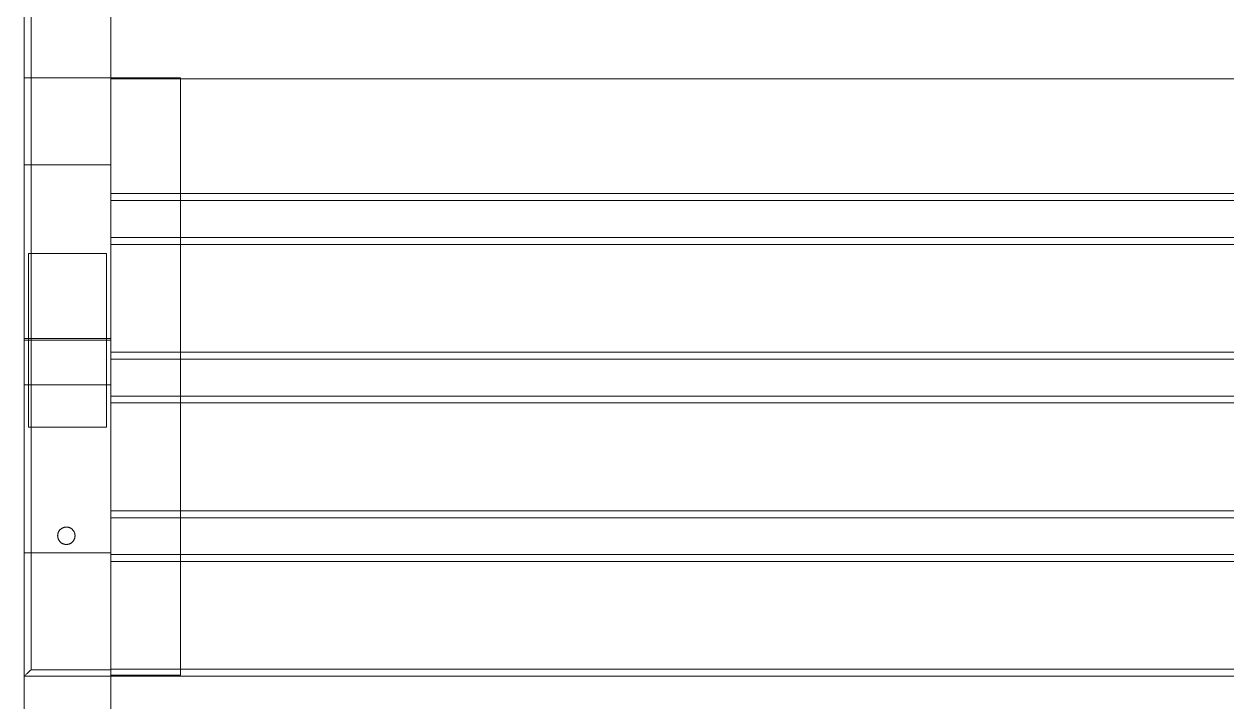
# Model space of a CAD drawing. Header units: millimetres. Extents: x 27531 to 32481, y 14140 to 19587.
# Drawn here: x 27905 to 28599, y 17561 to 17952 of the extents above; entities that cross this region are included whole.
import ezdxf

# ---------------------------------------------------------------- set-up
doc = ezdxf.new("R2010")
doc.units = ezdxf.units.MM
doc.header["$LTSCALE"] = 3
doc.layers.add('Warstwa 1', color=7, linetype='Continuous')

# ---------------------------------------------------------------- blocks, each defined once
blk = doc.blocks.new('eweq')
at = {"layer": 'Warstwa 1', "color": 7, "lineweight": 18}
for points in [[(35307.238, 16929.219), (35307.238, 16835.556)], [(35307.746, 16928.75), (35307.746, 16836.024)], [(35307.238, 16872.937), (35307.238, 16879.287)], [(35307.238, 16879.287), (35307.238, 16879.287)], [(35307.238, 16879.287), (35307.238, 16879.287)], [(35313.588, 16879.287), (35313.588, 16879.287)], [(35313.588, 16835.63), (35313.588, 16879.287)], [(35313.588, 16835.63), (35313.588, 16879.287)], [(35313.588, 16879.287), (35313.588, 16879.287)], [(35313.588, 16879.287), (35318.668, 16879.287)], [(35313.588, 16879.287), (35318.668, 16879.287)], [(35313.588, 16879.287), (35313.588, 16879.287)], [(35313.588, 16879.212), (35313.588, 16879.212)], [(35313.588, 16879.212), (35313.588, 16879.212)], [(35313.588, 16870.322), (35313.588, 16879.212)], [(35313.588, 16879.212), (35313.588, 16870.83)], [(35318.668, 16879.287), (35318.668, 16879.287)], [(35318.668, 16835.63), (35318.668, 16879.287)], [(35318.668, 16835.63), (35318.668, 16879.287)], [(35307.238, 16872.937), (35307.238, 16872.937)], [(35313.588, 16872.937), (35313.588, 16872.937)], [(35504.088, 16870.83), (35313.588, 16870.83)], [(35504.088, 16870.322), (35313.588, 16870.322)], [(35313.588, 16870.322), (35313.588, 16870.322)], [(35504.088, 16867.624), (35313.588, 16867.624)], [(35313.588, 16867.624), (35313.588, 16867.624)], [(35313.588, 16858.734), (35313.588, 16867.624)], [(35307.555, 16866.46), (35307.555, 16866.46)], [(35313.27, 16866.46), (35307.555, 16866.46)], [(35307.555, 16866.46), (35313.27, 16866.46)], [(35313.27, 16866.46), (35313.27, 16866.46)], [(35504.088, 16867.116), (35313.588, 16867.116)], [(35313.588, 16867.116), (35313.588, 16859.242)], [(35307.238, 16860.237), (35307.238, 16860.237)], [(35313.588, 16860.237), (35313.588, 16860.237)], [(35307.238, 16860.11), (35307.238, 16860.11)], [(35313.588, 16860.11), (35313.588, 16860.11)], [(35504.088, 16859.242), (35313.588, 16859.242)], [(35504.088, 16858.734), (35313.588, 16858.734)], [(35313.588, 16858.734), (35313.588, 16858.734)], [(35313.588, 16856.86), (35307.238, 16856.86)], [(35313.27, 16856.86), (35307.555, 16856.86)], [(35313.588, 16847.145), (35313.588, 16856.035)], [(35313.588, 16856.035), (35313.588, 16856.035)], [(35504.088, 16856.035), (35313.588, 16856.035)], [(35313.588, 16855.527), (35313.588, 16847.653)], [(35504.088, 16855.527), (35313.588, 16855.527)], [(35307.555, 16853.76), (35307.555, 16853.76)], [(35313.27, 16853.76), (35307.555, 16853.76)], [(35307.555, 16853.76), (35313.27, 16853.76)], [(35313.27, 16853.76), (35313.27, 16853.76)], [(35504.088, 16847.653), (35313.588, 16847.653)], [(35313.588, 16847.145), (35313.588, 16847.145)], [(35504.088, 16847.145), (35313.588, 16847.145)], [(35504.088, 16844.446), (35313.588, 16844.446)], [(35313.588, 16844.446), (35313.588, 16844.446)], [(35313.588, 16835.556), (35313.588, 16844.446)], [(35504.088, 16843.938), (35313.588, 16843.938)], [(35313.588, 16843.938), (35313.588, 16836.064)], [(35307.746, 16836.024), (35313.588, 16836.024)], [(35504.088, 16836.064), (35313.588, 16836.064)], [(35313.588, 16835.63), (35318.668, 16835.63)], [(35313.588, 16835.63), (35313.588, 16835.63)], [(35313.588, 16835.63), (35318.668, 16835.63)], [(35318.668, 16835.63), (35318.668, 16835.63)], [(35307.238, 16835.556), (35313.588, 16835.556)], [(35313.588, 16835.556), (35307.238, 16835.556)], [(35307.238, 16835.556), (35307.238, 16835.556)], [(35313.588, 16835.556), (35313.588, 16835.556)], [(35504.088, 16835.556), (35313.588, 16835.556)], [(35313.588, 16835.556), (35313.588, 16835.556)]]:
    blk.add_lwpolyline(points, dxfattribs=at)
for points in [[(35307.238, 16929.219), (35307.238, 16897.998), (35307.238, 16866.777), (35307.238, 16835.556)], [(35313.588, 16929.219), (35313.588, 16897.998), (35313.588, 16866.777), (35313.588, 16835.556)], [(35313.588, 16928.75), (35313.588, 16897.842), (35313.588, 16866.933), (35313.588, 16836.024)], [(35313.588, 16879.212), (35313.588, 16881.329), (35313.588, 16883.446), (35313.588, 16885.562)], [(35313.588, 16885.562), (35313.588, 16883.446), (35313.588, 16881.329), (35313.588, 16879.212)], [(35307.238, 16879.287), (35309.354, 16879.287), (35311.471, 16879.287), (35313.588, 16879.287)], [(35307.238, 16879.287), (35309.354, 16879.287), (35311.471, 16879.287), (35313.588, 16879.287)], [(35307.238, 16872.937), (35307.238, 16875.053), (35307.238, 16877.17), (35307.238, 16879.287)], [(35307.238, 16879.287), (35309.354, 16879.287), (35311.471, 16879.287), (35313.588, 16879.287)], [(35307.238, 16844.567), (35307.238, 16856.14), (35307.238, 16867.713), (35307.238, 16879.287)], [(35307.238, 16872.937), (35307.238, 16875.053), (35307.238, 16877.17), (35307.238, 16879.287)], [(35307.238, 16879.287), (35309.354, 16879.287), (35311.471, 16879.287), (35313.588, 16879.287)], [(35313.588, 16879.287), (35311.471, 16879.287), (35309.354, 16879.287), (35307.238, 16879.287)], [(35307.238, 16879.287), (35307.238, 16872.937), (35307.238, 16866.587), (35307.238, 16860.237)], [(35307.238, 16879.287), (35307.238, 16872.937), (35307.238, 16866.587), (35307.238, 16860.237)], [(35313.588, 16872.937), (35313.588, 16875.053), (35313.588, 16877.17), (35313.588, 16879.287)], [(35313.588, 16879.287), (35313.588, 16877.17), (35313.588, 16875.053), (35313.588, 16872.937)], [(35313.588, 16879.287), (35313.588, 16877.17), (35313.588, 16875.053), (35313.588, 16872.937)], [(35313.588, 16844.567), (35313.588, 16856.14), (35313.588, 16867.713), (35313.588, 16879.287)], [(35313.588, 16879.287), (35313.588, 16872.937), (35313.588, 16866.587), (35313.588, 16860.237)], [(35313.588, 16879.287), (35313.588, 16872.937), (35313.588, 16866.587), (35313.588, 16860.237)], [(35504.088, 16879.212), (35440.588, 16879.212), (35377.088, 16879.212), (35313.588, 16879.212)], [(35504.088, 16879.212), (35440.588, 16879.212), (35377.088, 16879.212), (35313.588, 16879.212)], [(35504.088, 16879.212), (35440.588, 16879.212), (35377.088, 16879.212), (35313.588, 16879.212)], [(35504.088, 16879.212), (35440.588, 16879.212), (35377.088, 16879.212), (35313.588, 16879.212)], [(35313.588, 16872.937), (35311.471, 16872.937), (35309.354, 16872.937), (35307.238, 16872.937)], [(35313.588, 16872.937), (35311.471, 16872.937), (35309.354, 16872.937), (35307.238, 16872.937)], [(35307.238, 16835.556), (35307.238, 16848.016), (35307.238, 16860.476), (35307.238, 16872.937)], [(35313.588, 16872.937), (35311.471, 16872.937), (35309.354, 16872.937), (35307.238, 16872.937)], [(35313.588, 16835.556), (35313.588, 16848.016), (35313.588, 16860.476), (35313.588, 16872.937)], [(35504.088, 16870.322), (35440.588, 16870.322), (35377.088, 16870.322), (35313.588, 16870.322)], [(35504.088, 16867.624), (35440.588, 16867.624), (35377.088, 16867.624), (35313.588, 16867.624)], [(35307.555, 16866.46), (35307.555, 16862.226), (35307.555, 16857.993), (35307.555, 16853.76)], [(35307.555, 16866.46), (35307.555, 16862.226), (35307.555, 16857.993), (35307.555, 16853.76)], [(35313.27, 16866.46), (35313.27, 16862.226), (35313.27, 16857.993), (35313.27, 16853.76)], [(35313.27, 16866.46), (35313.27, 16862.226), (35313.27, 16857.993), (35313.27, 16853.76)], [(35307.238, 16860.237), (35309.354, 16860.237), (35311.471, 16860.237), (35313.588, 16860.237)], [(35313.588, 16860.237), (35311.471, 16860.237), (35309.354, 16860.237), (35307.238, 16860.237)], [(35313.588, 16860.11), (35311.471, 16860.11), (35309.354, 16860.11), (35307.238, 16860.11)], [(35307.238, 16860.11), (35307.238, 16827.979), (35307.238, 16795.848), (35307.238, 16763.717)], [(35307.238, 16860.11), (35307.238, 16827.979), (35307.238, 16795.848), (35307.238, 16763.717)], [(35307.238, 16860.11), (35309.354, 16860.11), (35311.471, 16860.11), (35313.588, 16860.11)], [(35313.588, 16860.11), (35313.588, 16827.979), (35313.588, 16795.848), (35313.588, 16763.717)], [(35313.588, 16860.11), (35313.588, 16827.979), (35313.588, 16795.848), (35313.588, 16763.717)], [(35504.088, 16858.734), (35440.588, 16858.734), (35377.088, 16858.734), (35313.588, 16858.734)], [(35504.088, 16856.035), (35440.588, 16856.035), (35377.088, 16856.035), (35313.588, 16856.035)], [(35504.088, 16847.145), (35440.588, 16847.145), (35377.088, 16847.145), (35313.588, 16847.145)], [(35307.238, 16844.567), (35309.354, 16844.567), (35311.471, 16844.567), (35313.588, 16844.567)], [(35307.238, 16835.556), (35307.238, 16838.56), (35307.238, 16841.563), (35307.238, 16844.567)], [(35313.588, 16844.567), (35313.588, 16841.563), (35313.588, 16838.56), (35313.588, 16835.556)], [(35504.088, 16844.446), (35440.588, 16844.446), (35377.088, 16844.446), (35313.588, 16844.446)], [(35313.588, 16835.556), (35311.471, 16835.556), (35309.354, 16835.556), (35307.238, 16835.556)], [(35504.088, 16835.556), (35440.588, 16835.556), (35377.088, 16835.556), (35313.588, 16835.556)]]:
    blk.add_open_spline(points, degree=3, dxfattribs=at)
for points, knots in [([(35313.588, 16870.83), (35313.588, 16870.775), (35313.588, 16870.71), (35313.588, 16870.658), (35313.588, 16870.605), (35313.588, 16870.551), (35313.588, 16870.508), (35313.588, 16870.464), (35313.588, 16870.426), (35313.588, 16870.396), (35313.588, 16870.366), (35313.588, 16870.346), (35313.588, 16870.334), (35313.588, 16870.326), (35313.588, 16870.322), (35313.588, 16870.322)], [0, 0, 0, 0, 1, 1, 1, 2, 2, 2, 3, 3, 3, 4, 4, 4, 5, 5, 5, 5]), ([(35313.588, 16867.624), (35313.588, 16867.624), (35313.588, 16867.612), (35313.588, 16867.593), (35313.588, 16867.574), (35313.588, 16867.544), (35313.588, 16867.508), (35313.588, 16867.472), (35313.588, 16867.428), (35313.588, 16867.379), (35313.588, 16867.33), (35313.588, 16867.28), (35313.588, 16867.224), (35313.588, 16867.187), (35313.588, 16867.153), (35313.588, 16867.116)], [0, 0, 0, 0, 1, 1, 1, 2, 2, 2, 3, 3, 3, 4, 4, 4, 5, 5, 5, 5]), ([(35313.588, 16859.242), (35313.588, 16859.186), (35313.588, 16859.121), (35313.588, 16859.069), (35313.588, 16859.016), (35313.588, 16858.962), (35313.588, 16858.919), (35313.588, 16858.875), (35313.588, 16858.837), (35313.588, 16858.807), (35313.588, 16858.777), (35313.588, 16858.758), (35313.588, 16858.745), (35313.588, 16858.737), (35313.588, 16858.734), (35313.588, 16858.734)], [0, 0, 0, 0, 1, 1, 1, 2, 2, 2, 3, 3, 3, 4, 4, 4, 5, 5, 5, 5]), ([(35307.238, 16856.86), (35307.238, 16856.841), (35307.238, 16856.841), (35307.238, 16856.822), (35307.238, 16856.803), (35307.238, 16856.784), (35307.238, 16856.766), (35307.238, 16856.742), (35307.238, 16856.734), (35307.238, 16856.71), (35307.238, 16856.688), (35307.238, 16856.677), (35307.238, 16856.655), (35307.238, 16856.635), (35307.238, 16856.622), (35307.238, 16856.603), (35307.238, 16856.584), (35307.238, 16856.57), (35307.238, 16856.552), (35307.238, 16856.534), (35307.238, 16856.52), (35307.238, 16856.504), (35307.238, 16856.487), (35307.238, 16856.474), (35307.238, 16856.458), (35307.238, 16856.443), (35307.238, 16856.43), (35307.238, 16856.416), (35307.238, 16856.402), (35307.238, 16856.39), (35307.238, 16856.378), (35307.238, 16856.365), (35307.238, 16856.354), (35307.238, 16856.343), (35307.238, 16856.332), (35307.238, 16856.322), (35307.238, 16856.312), (35307.238, 16856.303), (35307.238, 16856.294), (35307.238, 16856.286), (35307.238, 16856.278), (35307.238, 16856.271), (35307.238, 16856.264), (35307.238, 16856.258), (35307.238, 16856.252), (35307.238, 16856.247), (35307.238, 16856.242), (35307.238, 16856.238), (35307.238, 16856.235), (35307.238, 16856.232), (35307.238, 16856.229), (35307.238, 16856.228), (35307.238, 16856.226), (35307.238, 16856.225), (35307.238, 16856.225), (35307.238, 16856.225), (35307.238, 16856.226), (35307.238, 16856.228), (35307.238, 16856.23), (35307.238, 16856.232), (35307.238, 16856.235), (35307.238, 16856.239), (35307.238, 16856.243), (35307.238, 16856.248), (35307.238, 16856.253), (35307.238, 16856.259), (35307.238, 16856.266), (35307.238, 16856.272), (35307.238, 16856.28), (35307.238, 16856.288), (35307.238, 16856.296), (35307.238, 16856.305), (35307.238, 16856.315), (35307.238, 16856.324), (35307.238, 16856.335), (35307.238, 16856.346), (35307.238, 16856.357), (35307.238, 16856.369), (35307.238, 16856.381), (35307.238, 16856.393), (35307.238, 16856.407), (35307.238, 16856.42), (35307.238, 16856.433), (35307.238, 16856.448), (35307.238, 16856.462), (35307.238, 16856.476), (35307.238, 16856.493), (35307.238, 16856.508), (35307.238, 16856.522), (35307.238, 16856.541), (35307.238, 16856.556), (35307.238, 16856.571), (35307.238, 16856.591), (35307.238, 16856.607), (35307.238, 16856.622), (35307.238, 16856.643), (35307.238, 16856.659), (35307.238, 16856.674), (35307.238, 16856.697), (35307.238, 16856.713), (35307.238, 16856.728), (35307.238, 16856.753), (35307.238, 16856.768), (35307.238, 16856.781), (35307.238, 16856.811), (35307.238, 16856.824), (35307.238, 16856.833), (35307.238, 16856.871), (35307.238, 16856.88), (35307.238, 16856.893), (35307.238, 16856.905), (35307.238, 16856.918), (35307.238, 16856.945), (35307.238, 16856.947), (35307.238, 16856.974), (35307.238, 16856.997), (35307.238, 16857.007), (35307.238, 16857.03), (35307.238, 16857.051), (35307.238, 16857.063), (35307.238, 16857.084), (35307.238, 16857.103), (35307.238, 16857.117), (35307.238, 16857.136), (35307.238, 16857.154), (35307.238, 16857.168), (35307.238, 16857.186), (35307.238, 16857.203), (35307.238, 16857.217), (35307.238, 16857.233), (35307.238, 16857.249), (35307.238, 16857.262), (35307.238, 16857.277), (35307.238, 16857.292), (35307.238, 16857.304), (35307.238, 16857.318), (35307.238, 16857.332), (35307.238, 16857.343), (35307.238, 16857.355), (35307.238, 16857.367), (35307.238, 16857.378), (35307.238, 16857.389), (35307.238, 16857.399), (35307.238, 16857.408), (35307.238, 16857.418), (35307.238, 16857.427), (35307.238, 16857.435), (35307.238, 16857.442), (35307.238, 16857.45), (35307.238, 16857.457), (35307.238, 16857.463), (35307.238, 16857.469), (35307.238, 16857.474), (35307.238, 16857.478), (35307.238, 16857.482), (35307.238, 16857.486), (35307.238, 16857.489), (35307.238, 16857.491), (35307.238, 16857.493), (35307.238, 16857.494), (35307.238, 16857.495), (35307.238, 16857.495), (35307.238, 16857.495), (35307.238, 16857.494), (35307.238, 16857.493), (35307.238, 16857.491), (35307.238, 16857.488), (35307.238, 16857.485), (35307.238, 16857.481), (35307.238, 16857.477), (35307.238, 16857.472), (35307.238, 16857.467), (35307.238, 16857.461), (35307.238, 16857.455), (35307.238, 16857.448), (35307.238, 16857.44), (35307.238, 16857.432), (35307.238, 16857.424), (35307.238, 16857.415), (35307.238, 16857.405), (35307.238, 16857.395), (35307.238, 16857.385), (35307.238, 16857.374), (35307.238, 16857.363), (35307.238, 16857.352), (35307.238, 16857.339), (35307.238, 16857.326), (35307.238, 16857.314), (35307.238, 16857.3), (35307.238, 16857.286), (35307.238, 16857.273), (35307.238, 16857.257), (35307.238, 16857.243), (35307.238, 16857.229), (35307.238, 16857.211), (35307.238, 16857.196), (35307.238, 16857.181), (35307.238, 16857.163), (35307.238, 16857.147), (35307.238, 16857.132), (35307.238, 16857.112), (35307.238, 16857.096), (35307.238, 16857.08), (35307.238, 16857.059), (35307.238, 16857.043), (35307.238, 16857.028), (35307.238, 16857.004), (35307.238, 16856.988), (35307.238, 16856.974), (35307.238, 16856.948), (35307.238, 16856.933), (35307.238, 16856.921), (35307.238, 16856.889), (35307.238, 16856.877), (35307.238, 16856.873), (35307.238, 16856.865), (35307.238, 16856.86)], [0, 0, 0, 0, 1, 1, 1, 2, 2, 2, 3, 3, 3, 4, 4, 4, 5, 5, 5, 6, 6, 6, 7, 7, 7, 8, 8, 8, 9, 9, 9, 10, 10, 10, 11, 11, 11, 12, 12, 12, 13, 13, 13, 14, 14, 14, 15, 15, 15, 16, 16, 16, 17, 17, 17, 18, 18, 18, 19, 19, 19, 20, 20, 20, 21, 21, 21, 22, 22, 22, 23, 23, 23, 24, 24, 24, 25, 25, 25, 26, 26, 26, 27, 27, 27, 28, 28, 28, 29, 29, 29, 30, 30, 30, 31, 31, 31, 32, 32, 32, 33, 33, 33, 34, 34, 34, 35, 35, 35, 36, 36, 36, 37, 37, 37, 38, 38, 38, 39, 39, 39, 40, 40, 40, 41, 41, 41, 42, 42, 42, 43, 43, 43, 44, 44, 44, 45, 45, 45, 46, 46, 46, 47, 47, 47, 48, 48, 48, 49, 49, 49, 50, 50, 50, 51, 51, 51, 52, 52, 52, 53, 53, 53, 54, 54, 54, 55, 55, 55, 56, 56, 56, 57, 57, 57, 58, 58, 58, 59, 59, 59, 60, 60, 60, 61, 61, 61, 62, 62, 62, 63, 63, 63, 64, 64, 64, 65, 65, 65, 66, 66, 66, 67, 67, 67, 68, 68, 68, 69, 69, 69, 70, 70, 70, 71, 71, 71, 72, 72, 72, 72]), ([(35307.555, 16856.86), (35307.555, 16856.816), (35307.555, 16856.774), (35307.555, 16856.731), (35307.555, 16856.686), (35307.555, 16856.651), (35307.555, 16856.608), (35307.555, 16856.565), (35307.555, 16856.535), (35307.555, 16856.496), (35307.555, 16856.459), (35307.555, 16856.431), (35307.555, 16856.4), (35307.555, 16856.369), (35307.555, 16856.346), (35307.555, 16856.322), (35307.555, 16856.299), (35307.555, 16856.281), (35307.555, 16856.266), (35307.555, 16856.251), (35307.555, 16856.24), (35307.555, 16856.233), (35307.555, 16856.227), (35307.555, 16856.224), (35307.555, 16856.226), (35307.555, 16856.227), (35307.555, 16856.233), (35307.555, 16856.243), (35307.555, 16856.253), (35307.555, 16856.269), (35307.555, 16856.287), (35307.555, 16856.304), (35307.555, 16856.328), (35307.555, 16856.353), (35307.555, 16856.377), (35307.555, 16856.409), (35307.555, 16856.439), (35307.555, 16856.469), (35307.555, 16856.508), (35307.555, 16856.542), (35307.555, 16856.576), (35307.555, 16856.621), (35307.555, 16856.657), (35307.555, 16856.694), (35307.555, 16856.741), (35307.555, 16856.78), (35307.555, 16856.82), (35307.555, 16856.865), (35307.555, 16856.905), (35307.555, 16856.95), (35307.555, 16856.989), (35307.555, 16857.033), (35307.555, 16857.078), (35307.555, 16857.111), (35307.555, 16857.152), (35307.555, 16857.194), (35307.555, 16857.223), (35307.555, 16857.26), (35307.555, 16857.295), (35307.555, 16857.321), (35307.555, 16857.35), (35307.555, 16857.378), (35307.555, 16857.4), (35307.555, 16857.42), (35307.555, 16857.441), (35307.555, 16857.456), (35307.555, 16857.468), (35307.555, 16857.481), (35307.555, 16857.488), (35307.555, 16857.492), (35307.555, 16857.496), (35307.555, 16857.496), (35307.555, 16857.492), (35307.555, 16857.487), (35307.555, 16857.478), (35307.555, 16857.465), (35307.555, 16857.452), (35307.555, 16857.434), (35307.555, 16857.414), (35307.555, 16857.394), (35307.555, 16857.367), (35307.555, 16857.34), (35307.555, 16857.314), (35307.555, 16857.279), (35307.555, 16857.247), (35307.555, 16857.217), (35307.555, 16857.175), (35307.555, 16857.14), (35307.555, 16857.105), (35307.555, 16857.059), (35307.555, 16857.022), (35307.555, 16856.984), (35307.555, 16856.937), (35307.555, 16856.898), (35307.555, 16856.885), (35307.555, 16856.873), (35307.555, 16856.86)], [0, 0, 0, 0, 1, 1, 1, 2, 2, 2, 3, 3, 3, 4, 4, 4, 5, 5, 5, 6, 6, 6, 7, 7, 7, 8, 8, 8, 9, 9, 9, 10, 10, 10, 11, 11, 11, 12, 12, 12, 13, 13, 13, 14, 14, 14, 15, 15, 15, 16, 16, 16, 17, 17, 17, 18, 18, 18, 19, 19, 19, 20, 20, 20, 21, 21, 21, 22, 22, 22, 23, 23, 23, 24, 24, 24, 25, 25, 25, 26, 26, 26, 27, 27, 27, 28, 28, 28, 29, 29, 29, 30, 30, 30, 31, 31, 31, 32, 32, 32, 32]), ([(35313.27, 16856.86), (35313.27, 16856.816), (35313.27, 16856.774), (35313.27, 16856.731), (35313.27, 16856.686), (35313.27, 16856.651), (35313.27, 16856.608), (35313.27, 16856.565), (35313.27, 16856.535), (35313.27, 16856.496), (35313.27, 16856.459), (35313.27, 16856.431), (35313.27, 16856.4), (35313.27, 16856.369), (35313.27, 16856.346), (35313.27, 16856.322), (35313.27, 16856.299), (35313.27, 16856.281), (35313.27, 16856.266), (35313.27, 16856.251), (35313.27, 16856.24), (35313.27, 16856.233), (35313.27, 16856.227), (35313.27, 16856.224), (35313.27, 16856.226), (35313.27, 16856.227), (35313.27, 16856.233), (35313.27, 16856.243), (35313.27, 16856.253), (35313.27, 16856.269), (35313.27, 16856.287), (35313.27, 16856.304), (35313.27, 16856.328), (35313.27, 16856.353), (35313.27, 16856.377), (35313.27, 16856.409), (35313.27, 16856.439), (35313.27, 16856.469), (35313.27, 16856.508), (35313.27, 16856.542), (35313.27, 16856.576), (35313.27, 16856.621), (35313.27, 16856.657), (35313.27, 16856.694), (35313.27, 16856.741), (35313.27, 16856.78), (35313.27, 16856.82), (35313.27, 16856.865), (35313.27, 16856.905), (35313.27, 16856.95), (35313.27, 16856.989), (35313.27, 16857.033), (35313.27, 16857.078), (35313.27, 16857.111), (35313.27, 16857.152), (35313.27, 16857.194), (35313.27, 16857.223), (35313.27, 16857.26), (35313.27, 16857.295), (35313.27, 16857.321), (35313.27, 16857.35), (35313.27, 16857.378), (35313.27, 16857.4), (35313.27, 16857.42), (35313.27, 16857.441), (35313.27, 16857.456), (35313.27, 16857.468), (35313.27, 16857.481), (35313.27, 16857.488), (35313.27, 16857.492), (35313.27, 16857.496), (35313.27, 16857.496), (35313.27, 16857.492), (35313.27, 16857.487), (35313.27, 16857.478), (35313.27, 16857.465), (35313.27, 16857.452), (35313.27, 16857.434), (35313.27, 16857.414), (35313.27, 16857.394), (35313.27, 16857.367), (35313.27, 16857.34), (35313.27, 16857.314), (35313.27, 16857.279), (35313.27, 16857.247), (35313.27, 16857.217), (35313.27, 16857.175), (35313.27, 16857.14), (35313.27, 16857.105), (35313.27, 16857.059), (35313.27, 16857.022), (35313.27, 16856.984), (35313.27, 16856.937), (35313.27, 16856.898), (35313.27, 16856.885), (35313.27, 16856.873), (35313.27, 16856.86)], [0, 0, 0, 0, 1, 1, 1, 2, 2, 2, 3, 3, 3, 4, 4, 4, 5, 5, 5, 6, 6, 6, 7, 7, 7, 8, 8, 8, 9, 9, 9, 10, 10, 10, 11, 11, 11, 12, 12, 12, 13, 13, 13, 14, 14, 14, 15, 15, 15, 16, 16, 16, 17, 17, 17, 18, 18, 18, 19, 19, 19, 20, 20, 20, 21, 21, 21, 22, 22, 22, 23, 23, 23, 24, 24, 24, 25, 25, 25, 26, 26, 26, 27, 27, 27, 28, 28, 28, 29, 29, 29, 30, 30, 30, 31, 31, 31, 32, 32, 32, 32]), ([(35313.588, 16856.86), (35313.588, 16856.841), (35313.588, 16856.841), (35313.588, 16856.822), (35313.588, 16856.803), (35313.588, 16856.784), (35313.588, 16856.766), (35313.588, 16856.742), (35313.588, 16856.734), (35313.588, 16856.71), (35313.588, 16856.688), (35313.588, 16856.677), (35313.588, 16856.655), (35313.588, 16856.635), (35313.588, 16856.622), (35313.588, 16856.603), (35313.588, 16856.584), (35313.588, 16856.57), (35313.588, 16856.552), (35313.588, 16856.534), (35313.588, 16856.52), (35313.588, 16856.504), (35313.588, 16856.487), (35313.588, 16856.474), (35313.588, 16856.458), (35313.588, 16856.443), (35313.588, 16856.43), (35313.588, 16856.416), (35313.588, 16856.402), (35313.588, 16856.39), (35313.588, 16856.378), (35313.588, 16856.365), (35313.588, 16856.354), (35313.588, 16856.343), (35313.588, 16856.332), (35313.588, 16856.322), (35313.588, 16856.312), (35313.588, 16856.303), (35313.588, 16856.294), (35313.588, 16856.286), (35313.588, 16856.278), (35313.588, 16856.271), (35313.588, 16856.264), (35313.588, 16856.258), (35313.588, 16856.252), (35313.588, 16856.247), (35313.588, 16856.242), (35313.588, 16856.238), (35313.588, 16856.235), (35313.588, 16856.232), (35313.588, 16856.229), (35313.588, 16856.228), (35313.588, 16856.226), (35313.588, 16856.225), (35313.588, 16856.225), (35313.588, 16856.225), (35313.588, 16856.226), (35313.588, 16856.228), (35313.588, 16856.23), (35313.588, 16856.232), (35313.588, 16856.235), (35313.588, 16856.239), (35313.588, 16856.243), (35313.588, 16856.248), (35313.588, 16856.253), (35313.588, 16856.259), (35313.588, 16856.266), (35313.588, 16856.272), (35313.588, 16856.28), (35313.588, 16856.288), (35313.588, 16856.296), (35313.588, 16856.305), (35313.588, 16856.315), (35313.588, 16856.324), (35313.588, 16856.335), (35313.588, 16856.346), (35313.588, 16856.357), (35313.588, 16856.369), (35313.588, 16856.381), (35313.588, 16856.393), (35313.588, 16856.407), (35313.588, 16856.42), (35313.588, 16856.433), (35313.588, 16856.448), (35313.588, 16856.462), (35313.588, 16856.476), (35313.588, 16856.493), (35313.588, 16856.508), (35313.588, 16856.522), (35313.588, 16856.541), (35313.588, 16856.556), (35313.588, 16856.571), (35313.588, 16856.591), (35313.588, 16856.607), (35313.588, 16856.622), (35313.588, 16856.643), (35313.588, 16856.659), (35313.588, 16856.674), (35313.588, 16856.697), (35313.588, 16856.713), (35313.588, 16856.728), (35313.588, 16856.753), (35313.588, 16856.768), (35313.588, 16856.781), (35313.588, 16856.811), (35313.588, 16856.824), (35313.588, 16856.833), (35313.588, 16856.871), (35313.588, 16856.88), (35313.588, 16856.893), (35313.588, 16856.905), (35313.588, 16856.918), (35313.588, 16856.945), (35313.588, 16856.947), (35313.588, 16856.974), (35313.588, 16856.997), (35313.588, 16857.007), (35313.588, 16857.03), (35313.588, 16857.051), (35313.588, 16857.063), (35313.588, 16857.084), (35313.588, 16857.103), (35313.588, 16857.117), (35313.588, 16857.136), (35313.588, 16857.154), (35313.588, 16857.168), (35313.588, 16857.186), (35313.588, 16857.203), (35313.588, 16857.217), (35313.588, 16857.233), (35313.588, 16857.249), (35313.588, 16857.262), (35313.588, 16857.277), (35313.588, 16857.292), (35313.588, 16857.304), (35313.588, 16857.318), (35313.588, 16857.332), (35313.588, 16857.343), (35313.588, 16857.355), (35313.588, 16857.367), (35313.588, 16857.378), (35313.588, 16857.389), (35313.588, 16857.399), (35313.588, 16857.408), (35313.588, 16857.418), (35313.588, 16857.427), (35313.588, 16857.435), (35313.588, 16857.442), (35313.588, 16857.45), (35313.588, 16857.457), (35313.588, 16857.463), (35313.588, 16857.469), (35313.588, 16857.474), (35313.588, 16857.478), (35313.588, 16857.482), (35313.588, 16857.486), (35313.588, 16857.489), (35313.588, 16857.491), (35313.588, 16857.493), (35313.588, 16857.494), (35313.588, 16857.495), (35313.588, 16857.495), (35313.588, 16857.495), (35313.588, 16857.494), (35313.588, 16857.493), (35313.588, 16857.491), (35313.588, 16857.488), (35313.588, 16857.485), (35313.588, 16857.481), (35313.588, 16857.477), (35313.588, 16857.472), (35313.588, 16857.467), (35313.588, 16857.461), (35313.588, 16857.455), (35313.588, 16857.448), (35313.588, 16857.44), (35313.588, 16857.432), (35313.588, 16857.424), (35313.588, 16857.415), (35313.588, 16857.405), (35313.588, 16857.395), (35313.588, 16857.385), (35313.588, 16857.374), (35313.588, 16857.363), (35313.588, 16857.352), (35313.588, 16857.339), (35313.588, 16857.326), (35313.588, 16857.314), (35313.588, 16857.3), (35313.588, 16857.286), (35313.588, 16857.273), (35313.588, 16857.257), (35313.588, 16857.243), (35313.588, 16857.229), (35313.588, 16857.211), (35313.588, 16857.196), (35313.588, 16857.181), (35313.588, 16857.163), (35313.588, 16857.147), (35313.588, 16857.132), (35313.588, 16857.112), (35313.588, 16857.096), (35313.588, 16857.08), (35313.588, 16857.059), (35313.588, 16857.043), (35313.588, 16857.028), (35313.588, 16857.004), (35313.588, 16856.988), (35313.588, 16856.974), (35313.588, 16856.948), (35313.588, 16856.933), (35313.588, 16856.921), (35313.588, 16856.889), (35313.588, 16856.877), (35313.588, 16856.873), (35313.588, 16856.865), (35313.588, 16856.86)], [0, 0, 0, 0, 1, 1, 1, 2, 2, 2, 3, 3, 3, 4, 4, 4, 5, 5, 5, 6, 6, 6, 7, 7, 7, 8, 8, 8, 9, 9, 9, 10, 10, 10, 11, 11, 11, 12, 12, 12, 13, 13, 13, 14, 14, 14, 15, 15, 15, 16, 16, 16, 17, 17, 17, 18, 18, 18, 19, 19, 19, 20, 20, 20, 21, 21, 21, 22, 22, 22, 23, 23, 23, 24, 24, 24, 25, 25, 25, 26, 26, 26, 27, 27, 27, 28, 28, 28, 29, 29, 29, 30, 30, 30, 31, 31, 31, 32, 32, 32, 33, 33, 33, 34, 34, 34, 35, 35, 35, 36, 36, 36, 37, 37, 37, 38, 38, 38, 39, 39, 39, 40, 40, 40, 41, 41, 41, 42, 42, 42, 43, 43, 43, 44, 44, 44, 45, 45, 45, 46, 46, 46, 47, 47, 47, 48, 48, 48, 49, 49, 49, 50, 50, 50, 51, 51, 51, 52, 52, 52, 53, 53, 53, 54, 54, 54, 55, 55, 55, 56, 56, 56, 57, 57, 57, 58, 58, 58, 59, 59, 59, 60, 60, 60, 61, 61, 61, 62, 62, 62, 63, 63, 63, 64, 64, 64, 65, 65, 65, 66, 66, 66, 67, 67, 67, 68, 68, 68, 69, 69, 69, 70, 70, 70, 71, 71, 71, 72, 72, 72, 72]), ([(35313.588, 16856.035), (35313.588, 16856.035), (35313.588, 16856.023), (35313.588, 16856.005), (35313.588, 16855.985), (35313.588, 16855.955), (35313.588, 16855.919), (35313.588, 16855.883), (35313.588, 16855.839), (35313.588, 16855.791), (35313.588, 16855.741), (35313.588, 16855.691), (35313.588, 16855.635), (35313.588, 16855.598), (35313.588, 16855.564), (35313.588, 16855.527)], [0, 0, 0, 0, 1, 1, 1, 2, 2, 2, 3, 3, 3, 4, 4, 4, 5, 5, 5, 5]), ([(35313.588, 16847.653), (35313.588, 16847.597), (35313.588, 16847.532), (35313.588, 16847.48), (35313.588, 16847.427), (35313.588, 16847.374), (35313.588, 16847.33), (35313.588, 16847.286), (35313.588, 16847.248), (35313.588, 16847.219), (35313.588, 16847.189), (35313.588, 16847.169), (35313.588, 16847.156), (35313.588, 16847.148), (35313.588, 16847.145), (35313.588, 16847.145)], [0, 0, 0, 0, 1, 1, 1, 2, 2, 2, 3, 3, 3, 4, 4, 4, 5, 5, 5, 5]), ([(35309.695, 16845.823), (35309.695, 16845.804), (35309.695, 16845.804), (35309.696, 16845.785), (35309.697, 16845.766), (35309.699, 16845.747), (35309.702, 16845.729), (35309.705, 16845.704), (35309.707, 16845.697), (35309.713, 16845.673), (35309.718, 16845.651), (35309.721, 16845.639), (35309.729, 16845.618), (35309.735, 16845.598), (35309.741, 16845.585), (35309.749, 16845.565), (35309.758, 16845.546), (35309.764, 16845.533), (35309.775, 16845.515), (35309.784, 16845.497), (35309.793, 16845.483), (35309.804, 16845.467), (35309.815, 16845.45), (35309.825, 16845.437), (35309.838, 16845.421), (35309.851, 16845.406), (35309.862, 16845.393), (35309.876, 16845.379), (35309.889, 16845.365), (35309.902, 16845.353), (35309.917, 16845.34), (35309.932, 16845.328), (35309.945, 16845.317), (35309.961, 16845.306), (35309.977, 16845.295), (35309.992, 16845.285), (35310.009, 16845.275), (35310.025, 16845.265), (35310.041, 16845.257), (35310.058, 16845.249), (35310.076, 16845.241), (35310.092, 16845.234), (35310.11, 16845.227), (35310.128, 16845.221), (35310.145, 16845.215), (35310.164, 16845.21), (35310.182, 16845.205), (35310.2, 16845.201), (35310.219, 16845.198), (35310.237, 16845.195), (35310.255, 16845.192), (35310.274, 16845.191), (35310.293, 16845.189), (35310.311, 16845.188), (35310.33, 16845.188), (35310.349, 16845.188), (35310.368, 16845.189), (35310.387, 16845.191), (35310.406, 16845.192), (35310.425, 16845.195), (35310.443, 16845.198), (35310.462, 16845.202), (35310.481, 16845.206), (35310.499, 16845.211), (35310.517, 16845.216), (35310.535, 16845.222), (35310.553, 16845.229), (35310.57, 16845.235), (35310.588, 16845.243), (35310.605, 16845.251), (35310.622, 16845.259), (35310.639, 16845.268), (35310.655, 16845.278), (35310.671, 16845.287), (35310.687, 16845.298), (35310.702, 16845.309), (35310.717, 16845.32), (35310.733, 16845.332), (35310.746, 16845.344), (35310.76, 16845.356), (35310.775, 16845.37), (35310.787, 16845.383), (35310.8, 16845.396), (35310.813, 16845.411), (35310.825, 16845.425), (35310.836, 16845.439), (35310.848, 16845.456), (35310.858, 16845.471), (35310.868, 16845.485), (35310.879, 16845.504), (35310.887, 16845.519), (35310.895, 16845.534), (35310.905, 16845.554), (35310.912, 16845.57), (35310.919, 16845.585), (35310.927, 16845.606), (35310.932, 16845.622), (35310.937, 16845.637), (35310.944, 16845.66), (35310.947, 16845.676), (35310.951, 16845.691), (35310.956, 16845.716), (35310.958, 16845.731), (35310.96, 16845.744), (35310.963, 16845.774), (35310.964, 16845.787), (35310.964, 16845.796), (35310.965, 16845.834), (35310.964, 16845.843), (35310.964, 16845.856), (35310.963, 16845.868), (35310.962, 16845.881), (35310.959, 16845.908), (35310.959, 16845.91), (35310.954, 16845.937), (35310.95, 16845.96), (35310.948, 16845.97), (35310.942, 16845.992), (35310.936, 16846.014), (35310.932, 16846.026), (35310.924, 16846.047), (35310.917, 16846.066), (35310.911, 16846.08), (35310.902, 16846.099), (35310.893, 16846.117), (35310.885, 16846.131), (35310.875, 16846.149), (35310.864, 16846.166), (35310.856, 16846.179), (35310.844, 16846.196), (35310.832, 16846.212), (35310.822, 16846.225), (35310.809, 16846.24), (35310.796, 16846.255), (35310.784, 16846.267), (35310.77, 16846.281), (35310.755, 16846.295), (35310.742, 16846.306), (35310.727, 16846.318), (35310.712, 16846.33), (35310.698, 16846.341), (35310.682, 16846.352), (35310.666, 16846.362), (35310.65, 16846.371), (35310.633, 16846.381), (35310.617, 16846.39), (35310.601, 16846.398), (35310.583, 16846.405), (35310.565, 16846.413), (35310.549, 16846.419), (35310.53, 16846.425), (35310.512, 16846.431), (35310.495, 16846.436), (35310.476, 16846.441), (35310.458, 16846.445), (35310.44, 16846.449), (35310.421, 16846.451), (35310.403, 16846.454), (35310.384, 16846.456), (35310.366, 16846.457), (35310.347, 16846.458), (35310.328, 16846.458), (35310.31, 16846.458), (35310.291, 16846.457), (35310.272, 16846.456), (35310.253, 16846.453), (35310.234, 16846.451), (35310.215, 16846.448), (35310.197, 16846.444), (35310.178, 16846.44), (35310.16, 16846.435), (35310.142, 16846.43), (35310.124, 16846.424), (35310.105, 16846.418), (35310.088, 16846.41), (35310.071, 16846.403), (35310.053, 16846.395), (35310.037, 16846.387), (35310.02, 16846.378), (35310.003, 16846.368), (35309.988, 16846.358), (35309.972, 16846.348), (35309.956, 16846.337), (35309.942, 16846.326), (35309.927, 16846.315), (35309.912, 16846.302), (35309.898, 16846.289), (35309.885, 16846.277), (35309.871, 16846.262), (35309.859, 16846.249), (35309.847, 16846.236), (35309.833, 16846.22), (35309.823, 16846.206), (35309.812, 16846.191), (35309.8, 16846.174), (35309.791, 16846.159), (35309.782, 16846.144), (35309.771, 16846.126), (35309.763, 16846.11), (35309.755, 16846.095), (35309.746, 16846.075), (35309.74, 16846.059), (35309.734, 16846.043), (35309.726, 16846.022), (35309.721, 16846.006), (35309.717, 16845.99), (35309.711, 16845.967), (35309.708, 16845.951), (35309.705, 16845.937), (35309.701, 16845.911), (35309.699, 16845.896), (35309.697, 16845.884), (35309.695, 16845.852), (35309.695, 16845.84), (35309.695, 16845.836), (35309.695, 16845.828), (35309.695, 16845.823)], [0, 0, 0, 0, 1, 1, 1, 2, 2, 2, 3, 3, 3, 4, 4, 4, 5, 5, 5, 6, 6, 6, 7, 7, 7, 8, 8, 8, 9, 9, 9, 10, 10, 10, 11, 11, 11, 12, 12, 12, 13, 13, 13, 14, 14, 14, 15, 15, 15, 16, 16, 16, 17, 17, 17, 18, 18, 18, 19, 19, 19, 20, 20, 20, 21, 21, 21, 22, 22, 22, 23, 23, 23, 24, 24, 24, 25, 25, 25, 26, 26, 26, 27, 27, 27, 28, 28, 28, 29, 29, 29, 30, 30, 30, 31, 31, 31, 32, 32, 32, 33, 33, 33, 34, 34, 34, 35, 35, 35, 36, 36, 36, 37, 37, 37, 38, 38, 38, 39, 39, 39, 40, 40, 40, 41, 41, 41, 42, 42, 42, 43, 43, 43, 44, 44, 44, 45, 45, 45, 46, 46, 46, 47, 47, 47, 48, 48, 48, 49, 49, 49, 50, 50, 50, 51, 51, 51, 52, 52, 52, 53, 53, 53, 54, 54, 54, 55, 55, 55, 56, 56, 56, 57, 57, 57, 58, 58, 58, 59, 59, 59, 60, 60, 60, 61, 61, 61, 62, 62, 62, 63, 63, 63, 64, 64, 64, 65, 65, 65, 66, 66, 66, 67, 67, 67, 68, 68, 68, 69, 69, 69, 70, 70, 70, 71, 71, 71, 72, 72, 72, 72]), ([(35309.695, 16845.823), (35309.695, 16845.804), (35309.695, 16845.804), (35309.696, 16845.785), (35309.697, 16845.766), (35309.699, 16845.747), (35309.702, 16845.729), (35309.705, 16845.704), (35309.707, 16845.697), (35309.713, 16845.673), (35309.718, 16845.651), (35309.721, 16845.639), (35309.729, 16845.618), (35309.735, 16845.598), (35309.741, 16845.585), (35309.749, 16845.565), (35309.758, 16845.546), (35309.764, 16845.533), (35309.775, 16845.515), (35309.784, 16845.497), (35309.793, 16845.483), (35309.804, 16845.467), (35309.815, 16845.45), (35309.825, 16845.437), (35309.838, 16845.421), (35309.851, 16845.406), (35309.862, 16845.393), (35309.876, 16845.379), (35309.889, 16845.365), (35309.902, 16845.353), (35309.917, 16845.34), (35309.932, 16845.328), (35309.945, 16845.317), (35309.961, 16845.306), (35309.977, 16845.295), (35309.992, 16845.285), (35310.009, 16845.275), (35310.025, 16845.265), (35310.041, 16845.257), (35310.058, 16845.249), (35310.076, 16845.241), (35310.092, 16845.234), (35310.11, 16845.227), (35310.128, 16845.221), (35310.145, 16845.215), (35310.164, 16845.21), (35310.182, 16845.205), (35310.2, 16845.201), (35310.219, 16845.198), (35310.237, 16845.195), (35310.255, 16845.192), (35310.274, 16845.191), (35310.293, 16845.189), (35310.311, 16845.188), (35310.33, 16845.188), (35310.349, 16845.188), (35310.368, 16845.189), (35310.387, 16845.191), (35310.406, 16845.192), (35310.425, 16845.195), (35310.443, 16845.198), (35310.462, 16845.202), (35310.481, 16845.206), (35310.499, 16845.211), (35310.517, 16845.216), (35310.535, 16845.222), (35310.553, 16845.229), (35310.57, 16845.235), (35310.588, 16845.243), (35310.605, 16845.251), (35310.622, 16845.259), (35310.639, 16845.268), (35310.655, 16845.278), (35310.671, 16845.287), (35310.687, 16845.298), (35310.702, 16845.309), (35310.717, 16845.32), (35310.733, 16845.332), (35310.746, 16845.344), (35310.76, 16845.356), (35310.775, 16845.37), (35310.787, 16845.383), (35310.8, 16845.396), (35310.813, 16845.411), (35310.825, 16845.425), (35310.836, 16845.439), (35310.848, 16845.456), (35310.858, 16845.471), (35310.868, 16845.485), (35310.879, 16845.504), (35310.887, 16845.519), (35310.895, 16845.534), (35310.905, 16845.554), (35310.912, 16845.57), (35310.919, 16845.585), (35310.927, 16845.606), (35310.932, 16845.622), (35310.937, 16845.637), (35310.944, 16845.66), (35310.947, 16845.676), (35310.951, 16845.691), (35310.956, 16845.716), (35310.958, 16845.731), (35310.96, 16845.744), (35310.963, 16845.774), (35310.964, 16845.787), (35310.964, 16845.796), (35310.965, 16845.834), (35310.964, 16845.843), (35310.964, 16845.856), (35310.963, 16845.868), (35310.962, 16845.881), (35310.959, 16845.908), (35310.959, 16845.91), (35310.954, 16845.937), (35310.95, 16845.96), (35310.948, 16845.97), (35310.942, 16845.992), (35310.936, 16846.014), (35310.932, 16846.026), (35310.924, 16846.047), (35310.917, 16846.066), (35310.911, 16846.08), (35310.902, 16846.099), (35310.893, 16846.117), (35310.885, 16846.131), (35310.875, 16846.149), (35310.864, 16846.166), (35310.856, 16846.179), (35310.844, 16846.196), (35310.832, 16846.212), (35310.822, 16846.225), (35310.809, 16846.24), (35310.796, 16846.255), (35310.784, 16846.267), (35310.77, 16846.281), (35310.755, 16846.295), (35310.742, 16846.306), (35310.727, 16846.318), (35310.712, 16846.33), (35310.698, 16846.341), (35310.682, 16846.352), (35310.666, 16846.362), (35310.65, 16846.371), (35310.633, 16846.381), (35310.617, 16846.39), (35310.601, 16846.398), (35310.583, 16846.405), (35310.565, 16846.413), (35310.549, 16846.419), (35310.53, 16846.425), (35310.512, 16846.431), (35310.495, 16846.436), (35310.476, 16846.441), (35310.458, 16846.445), (35310.44, 16846.449), (35310.421, 16846.451), (35310.403, 16846.454), (35310.384, 16846.456), (35310.366, 16846.457), (35310.347, 16846.458), (35310.328, 16846.458), (35310.31, 16846.458), (35310.291, 16846.457), (35310.272, 16846.456), (35310.253, 16846.453), (35310.234, 16846.451), (35310.215, 16846.448), (35310.197, 16846.444), (35310.178, 16846.44), (35310.16, 16846.435), (35310.142, 16846.43), (35310.124, 16846.424), (35310.105, 16846.418), (35310.088, 16846.41), (35310.071, 16846.403), (35310.053, 16846.395), (35310.037, 16846.387), (35310.02, 16846.378), (35310.003, 16846.368), (35309.988, 16846.358), (35309.972, 16846.348), (35309.956, 16846.337), (35309.942, 16846.326), (35309.927, 16846.315), (35309.912, 16846.302), (35309.898, 16846.289), (35309.885, 16846.277), (35309.871, 16846.262), (35309.859, 16846.249), (35309.847, 16846.236), (35309.833, 16846.22), (35309.823, 16846.206), (35309.812, 16846.191), (35309.8, 16846.174), (35309.791, 16846.159), (35309.782, 16846.144), (35309.771, 16846.126), (35309.763, 16846.11), (35309.755, 16846.095), (35309.746, 16846.075), (35309.74, 16846.059), (35309.734, 16846.043), (35309.726, 16846.022), (35309.721, 16846.006), (35309.717, 16845.99), (35309.711, 16845.967), (35309.708, 16845.951), (35309.705, 16845.937), (35309.701, 16845.911), (35309.699, 16845.896), (35309.697, 16845.884), (35309.695, 16845.852), (35309.695, 16845.84), (35309.695, 16845.836), (35309.695, 16845.828), (35309.695, 16845.823)], [0, 0, 0, 0, 1, 1, 1, 2, 2, 2, 3, 3, 3, 4, 4, 4, 5, 5, 5, 6, 6, 6, 7, 7, 7, 8, 8, 8, 9, 9, 9, 10, 10, 10, 11, 11, 11, 12, 12, 12, 13, 13, 13, 14, 14, 14, 15, 15, 15, 16, 16, 16, 17, 17, 17, 18, 18, 18, 19, 19, 19, 20, 20, 20, 21, 21, 21, 22, 22, 22, 23, 23, 23, 24, 24, 24, 25, 25, 25, 26, 26, 26, 27, 27, 27, 28, 28, 28, 29, 29, 29, 30, 30, 30, 31, 31, 31, 32, 32, 32, 33, 33, 33, 34, 34, 34, 35, 35, 35, 36, 36, 36, 37, 37, 37, 38, 38, 38, 39, 39, 39, 40, 40, 40, 41, 41, 41, 42, 42, 42, 43, 43, 43, 44, 44, 44, 45, 45, 45, 46, 46, 46, 47, 47, 47, 48, 48, 48, 49, 49, 49, 50, 50, 50, 51, 51, 51, 52, 52, 52, 53, 53, 53, 54, 54, 54, 55, 55, 55, 56, 56, 56, 57, 57, 57, 58, 58, 58, 59, 59, 59, 60, 60, 60, 61, 61, 61, 62, 62, 62, 63, 63, 63, 64, 64, 64, 65, 65, 65, 66, 66, 66, 67, 67, 67, 68, 68, 68, 69, 69, 69, 70, 70, 70, 71, 71, 71, 72, 72, 72, 72]), ([(35313.588, 16844.446), (35313.588, 16844.446), (35313.588, 16844.435), (35313.588, 16844.416), (35313.588, 16844.397), (35313.588, 16844.366), (35313.588, 16844.33), (35313.588, 16844.294), (35313.588, 16844.251), (35313.588, 16844.202), (35313.588, 16844.152), (35313.588, 16844.103), (35313.588, 16844.046), (35313.588, 16844.009), (35313.588, 16843.976), (35313.588, 16843.938)], [0, 0, 0, 0, 1, 1, 1, 2, 2, 2, 3, 3, 3, 4, 4, 4, 5, 5, 5, 5]), ([(35307.238, 16835.556), (35307.238, 16835.556), (35307.245, 16835.563), (35307.257, 16835.574), (35307.27, 16835.586), (35307.288, 16835.603), (35307.309, 16835.622), (35307.33, 16835.641), (35307.354, 16835.663), (35307.38, 16835.687), (35307.406, 16835.711), (35307.433, 16835.736), (35307.462, 16835.763), (35307.491, 16835.789), (35307.52, 16835.816), (35307.551, 16835.845), (35307.581, 16835.873), (35307.611, 16835.901), (35307.643, 16835.93), (35307.675, 16835.959), (35307.714, 16835.995), (35307.746, 16836.024)], [0, 0, 0, 0, 1, 1, 1, 2, 2, 2, 3, 3, 3, 4, 4, 4, 5, 5, 5, 6, 6, 6, 7, 7, 7, 7]), ([(35313.588, 16836.064), (35313.588, 16836.009), (35313.588, 16835.943), (35313.588, 16835.891), (35313.588, 16835.838), (35313.588, 16835.785), (35313.588, 16835.741), (35313.588, 16835.697), (35313.588, 16835.66), (35313.588, 16835.63), (35313.588, 16835.6), (35313.588, 16835.58), (35313.588, 16835.568), (35313.588, 16835.56), (35313.588, 16835.556), (35313.588, 16835.556)], [0, 0, 0, 0, 1, 1, 1, 2, 2, 2, 3, 3, 3, 4, 4, 4, 5, 5, 5, 5]), ([(35313.588, 16836.024), (35313.588, 16835.994), (35313.588, 16835.96), (35313.588, 16835.931), (35313.588, 16835.9), (35313.588, 16835.868), (35313.588, 16835.84), (35313.588, 16835.811), (35313.588, 16835.783), (35313.588, 16835.757), (35313.588, 16835.732), (35313.588, 16835.707), (35313.588, 16835.686), (35313.588, 16835.664), (35313.588, 16835.645), (35313.588, 16835.628), (35313.588, 16835.611), (35313.588, 16835.598), (35313.588, 16835.587), (35313.588, 16835.565), (35313.588, 16835.556), (35313.588, 16835.556)], [0, 0, 0, 0, 1, 1, 1, 2, 2, 2, 3, 3, 3, 4, 4, 4, 5, 5, 5, 6, 6, 6, 7, 7, 7, 7])]:
    blk.add_open_spline(points, degree=3, knots=knots, dxfattribs=at)

msp = doc.modelspace()

# ---------------------------------------------------------------- block references
at = {"xscale": 7.89, "yscale": 7.89, "zscale": 7.89}
msp.add_blockref('eweq', (-250668.93, -115256.62), dxfattribs=at)

doc.saveas('drawing.dxf')
